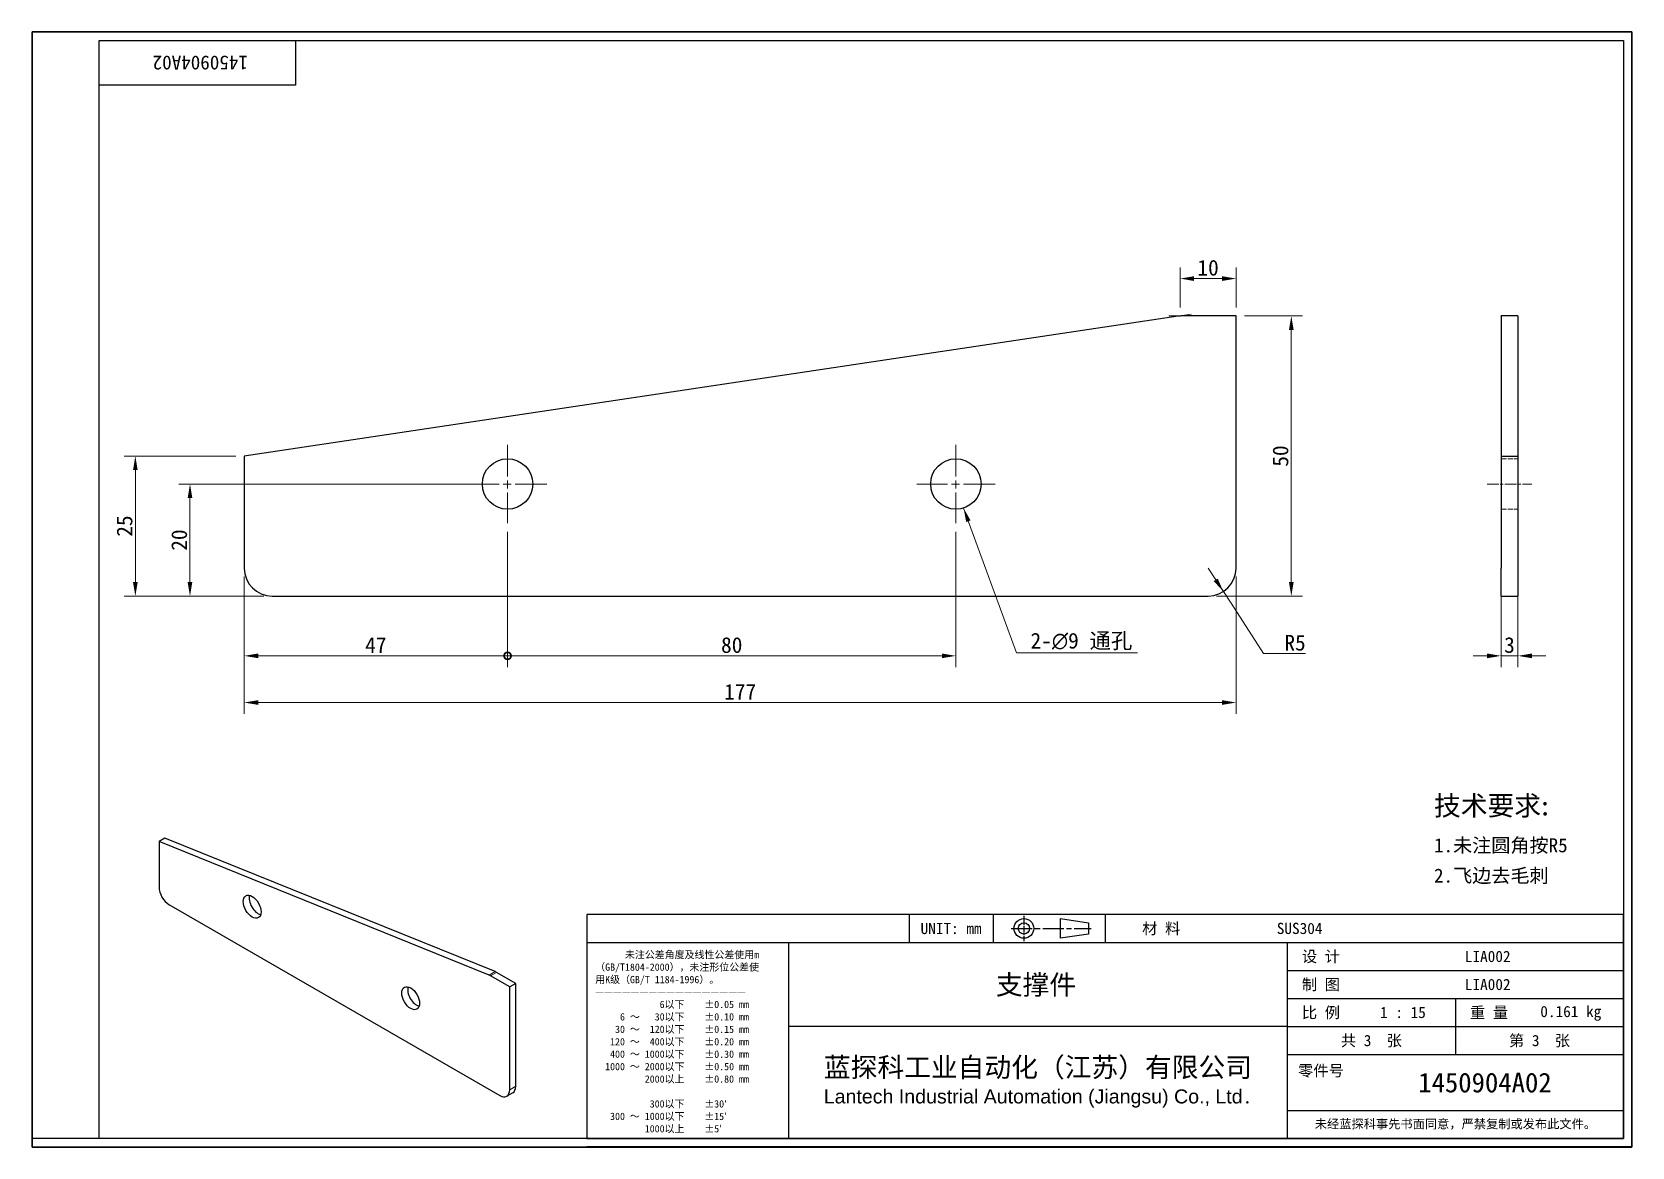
# Model space of a CAD drawing. Header units: millimetres. Extents: x 6 to 292, y 5 to 205.
import ezdxf
from ezdxf.enums import TextEntityAlignment as Align

# ---------------------------------------------------------------- set-up
doc = ezdxf.new("R2010")
doc.units = ezdxf.units.MM
doc.linetypes.add('CHAIN', pattern=[0.3543, 0.2362, -0.0295, 0.0591, -0.0295])
doc.linetypes.add('DASHED', pattern=[0.2067, 0.1654, -0.0413])
for name, color, linetype, lineweight in [('1', 7, 'Continuous', 18), ('可见 (ISO)', 7, 'Continuous', 25), ('可见窄的 (ISO)', 7, 'Continuous', 18), ('图框 (ISO)', 7, 'Continuous', 35), ('标题 (ISO)', 7, 'Continuous', 25)]:
    doc.layers.add(name, color=color, linetype=linetype, lineweight=lineweight)
for name, color, linetype, lineweight, true_color in [('中心标记 (ISO)', 1, 'CHAIN', 18, 0xff0000), ('中心线 (ISO)', 1, 'CHAIN', 18, 0xff0000), ('尺寸 (ISO)', 7, 'Continuous', 18, 0x008000), ('符号 (ISO)', 7, 'Continuous', 18, 0x008000), ('隐藏 (ISO)', 5, 'DASHED', 18, 0x0000ff)]:
    doc.layers.add(name, color=color, linetype=linetype, lineweight=lineweight, true_color=true_color)
doc.styles.add('文本样式164', font='SimSun.ttf')
doc.styles.add('文本样式165', font='SimSun.ttf')
doc.styles.add('文本样式74', font='SimSun.ttf')
doc.styles.add('最新国标', font='simfang.ttf')
doc.styles.add('注释文本 (ISO)', font='simfang.ttf')
doc.dimstyles.new('默认 (GB)', dxfattribs={"dimtxt": 2.8, "dimasz": 2.5, "dimexe": 2, "dimexo": 1.5, "dimgap": 0.5, "dimtad": 1, "dimtoh": 1, "dimdsep": 46, "dimtxsty": '最新国标', "dimcen": 0.09, "dimdle": 10, "dimclrd": 256, "dimclre": 256, "dimclrt": 256, "dimaunit": 1, "dimadec": 3, "dimazin": 2, "dimtfac": 0.535714, "dimtdec": 3, "dimtmove": 0, "dimatfit": 3, "dimfxl": 0, "dimtolj": 1, "dimlwd": -1, "dimlwe": -1, "dimarcsym": 0})
doc.dimstyles.new('默认 (GB)$7', dxfattribs={"dimtxt": 2.8, "dimasz": 2.5, "dimexe": 2, "dimexo": 1.5, "dimgap": 0.5, "dimtad": 1, "dimtoh": 1, "dimdsep": 46, "dimtxsty": '最新国标', "dimcen": 0.09, "dimdle": 10, "dimclrd": 256, "dimclre": 256, "dimclrt": 256, "dimaunit": 1, "dimadec": 3, "dimazin": 2, "dimtfac": 0.535714, "dimtdec": 3, "dimtmove": 0, "dimatfit": 3, "dimfxl": 0, "dimtolj": 1, "dimlwd": -1, "dimlwe": -1, "dimarcsym": 0})

# ---------------------------------------------------------------- blocks, each defined once
blk = doc.blocks.new('图框 最新国标')
at = {"layer": '图框 (ISO)'}
for p, q in [((6, 7), (6, 204.5)), ((6, 204.5), (291.5, 204.5)), ((291.5, 204.5), (291.5, 5.5)), ((6, 7), (6, 5.5)), ((6, 7), (6, 5.5)), ((291.5, 5.5), (6, 5.5))]:
    blk.add_line(p, q, dxfattribs=at)
at = {"layer": '图框 (ISO)', "color": 7, "linetype": 'Continuous', "lineweight": 25}
for p, q in [((18, 203), (290, 203)), ((18, 7), (18, 203)), ((18, 203), (290, 203)), ((53, 203), (53, 195)), ((290, 203), (290, 7)), ((290, 203), (290, 7)), ((53, 195), (18, 195)), ((290, 7), (6, 7)), ((290, 7), (18, 7))]:
    blk.add_line(p, q, dxfattribs=at)
at = {"layer": '图框 (ISO)', "style": '文本样式74'}
blk.add_attdef('零件代号_001', (44.53, 200.25), '', height=2.5, rotation=180, dxfattribs=at)
blk = doc.blocks.new('标题栏 副本 副本 最新国标')
at = {"layer": '标题 (ISO)'}
for p, q in [((381.98, -183.84), (196.98, -183.84)), ((196.98, -183.84), (196.98, -223.84)), ((254.48, -183.84), (254.48, -188.84)), ((269.48, -183.84), (269.48, -188.84)), ((281.48, -188.09), (281.48, -184.59)), ((281.48, -184.59), (286.48, -185.34)), ((286.48, -185.34), (286.48, -187.34)), ((289.48, -183.84), (289.48, -188.84)), ((381.98, -223.84), (381.98, -183.84)), ((383.48, -183.84), (383.48, -225.34)), ((286.48, -187.34), (281.48, -188.09)), ((196.98, -188.84), (381.98, -188.84)), ((232.98, -188.84), (232.98, -223.84)), ((321.98, -188.84), (321.98, -223.84)), ((321.98, -193.84), (381.98, -193.84)), ((321.98, -198.84), (381.98, -198.84)), ((351.98, -198.84), (351.98, -208.84)), ((321.98, -203.84), (232.98, -203.84)), ((321.98, -203.84), (381.98, -203.84)), ((321.98, -208.84), (381.98, -208.84)), ((321.98, -218.84), (381.98, -218.84)), ((196.98, -223.84), (381.98, -223.84)), ((383.48, -225.34), (196.98, -225.34))]:
    blk.add_line(p, q, dxfattribs=at)
at = {"layer": '标题 (ISO)', "linetype": 'CHAIN', "ltscale": 5.000333}
blk.add_line((274.98, -184.09), (274.98, -188.59), dxfattribs=at)
at = {"layer": '标题 (ISO)', "linetype": 'CHAIN', "ltscale": 15.834605}
blk.add_line((272.73, -186.34), (286.98, -186.34), dxfattribs=at)
at = {"layer": '标题 (ISO)'}
for radius in [1.75, 1]:
    blk.add_circle((274.98, -186.34), radius, dxfattribs=at)
at = {"layer": '1', "style": '文本样式164'}
for s, p in [('UNIT: mm', (261.98, -186.34)), ('材 料', (299.48, -186.34)), ('设 计', (327.98, -191.34)), ('制 图', (327.98, -196.34)), ('比 例', (327.98, -201.34)), ('重 量', (357.98, -201.34)), ('共 3  张', (336.98, -206.34)), ('第 3  张', (366.98, -206.34))]:
    blk.add_text(s, height=2, dxfattribs=at).set_placement(p, align=Align.MIDDLE_CENTER)
at = {"layer": '标题 (ISO)', "style": '注释文本 (ISO)'}
for s, insert, char_height, attachment_point, line_spacing_factor in [('\\fSimSun|b0|i0;{\\H1.3000;      未注公差角度及线性公差使用m\\P}\\fSimSun|b0|i0;{\\H1.3000;（GB/T1804-2000），未注形位公差使\\P}\\fSimSun|b0|i0;{\\H1.3000;用K级（GB/T 1184-1996）。\\P}\\fSimSun|b0|i0;{\\H1.3000;—————————————————\\P}\\fSimSun|b0|i0;{\\H1.3000;             6以下    ±0.05 mm\\P}\\fSimSun|b0|i0;{\\H1.3000;     6 ～   30以下    ±0.10 mm\\P}\\fSimSun|b0|i0;{\\H1.3000;    30 ～  120以下    ±0.15 mm\\P}\\fSimSun|b0|i0;{\\H1.3000;   120 ～  400以下    ±0.20 mm\\P}\\fSimSun|b0|i0;{\\H1.3000;   400 ～ 1000以下    ±0.30 mm\\P}\\fSimSun|b0|i0;{\\H1.3000;  1000 ～ 2000以下    ±0.50 mm\\P}\\fSimSun|b0|i0;{\\H1.3000;          2000以上    ±0.80 mm\\P}\\fSimSun|b0|i0;{\\H1.3000;\\P}\\fSimSun|b0|i0;{\\H1.3000;           300以下    ±30′\\P}\\fSimSun|b0|i0;{\\H1.3000;   300 ～ 1000以下    ±15′\\P}\\fSimSun|b0|i0;{\\H1.3000;          1000以上    ±5′}', (198.48, -206.63), 1.3, 4, 1.023913), ('{\\fMicrosoft YaHei|b0|i0|c134|p34;\\H1.75x;蓝探科工业自动化（江苏）有限公司\\P\\fArial|b0|i0|c0|p34;\\H0.71429x;Lantech Industrial Automation (Jiangsu) Co., Ltd\\fFangSong|b0|i0|c134|p49;.\\H1.15195x; }', (277.48, -213.84), 2, 5, 0.978695)]:
    blk.add_mtext(s, dxfattribs=dict(at, insert=insert, char_height=char_height, attachment_point=attachment_point, line_spacing_factor=line_spacing_factor))
at = {"layer": '标题 (ISO)', "attachment_point": 5, "style": '注释文本 (ISO)'}
for s, insert, char_height in [('\\fFangSong|b0|i0;零件号', (327.98, -211.84), 2), ('\\fSimSun|b0|i0;{\\H1.6000;未经蓝探科事先书面同意，严禁复制或发布此文件。}', (351.98, -221.34), 1.6)]:
    blk.add_mtext(s, dxfattribs=dict(at, insert=insert, char_height=char_height))
at = {"layer": '标题 (ISO)'}
for tag, p, height, style in [('材料_001', (320.09, -187.33), 2, '注释文本 (ISO)'), ('设计人_001', (353.65, -192.33), 2, '注释文本 (ISO)'), ('库存编号_001', (269.97, -198.14), 3.5, '文本样式165'), ('设计人_001', (353.65, -197.33), 2, '注释文本 (ISO)'), ('视图比例_001', (338.53, -202.33), 2, '注释文本 (ISO)'), ('质量\\P3;_001', (367.12, -202.16), 2, '注释文本 (ISO)'), ('零件代号_001', (345.34, -215.59), 3.5, '文本样式165')]:
    blk.add_attdef(tag, p, '', height=height, dxfattribs=dict(at, style=style))
blk = doc.blocks.new('_DotSmall')
at = {"color": 0, "linetype": 'ByBlock', "const_width": 0.5}
blk.add_lwpolyline([(-0.0625, 0, 1), (0.0625, 0, 1)], format="xyb", close=True, dxfattribs=at)
blk = doc.blocks.new('*D5')
at = {"layer": 'Defpoints', "color": 0, "transparency": 16777216}
for p in [(90.86, 116.82), (43.86, 108.82), (90.86, 93.16)]:
    blk.add_point(p, dxfattribs=at)
at = {"layer": '尺寸 (ISO)', "color": 116, "true_color": 0x00803f, "transparency": 16777216}
for p, q in [((90.86, 115.32), (90.86, 91.16)), ((43.86, 107.32), (43.86, 91.16)), ((46.36, 93.16), (90.86, 93.16))]:
    blk.add_line(p, q, dxfattribs=at)
blk.add_solid([(46.36, 93.57), (46.36, 92.74), (43.86, 93.16)], dxfattribs=at)
at = {"layer": '尺寸 (ISO)', "color": 116, "true_color": 0x00803f, "transparency": 16777216, "xscale": 2.5, "yscale": 2.5, "zscale": 2.5}
blk.add_blockref('_DotSmall', (90.86, 93.16), dxfattribs=at)
at = {"layer": '尺寸 (ISO)', "transparency": 16777216, "insert": (67.35, 95.07), "char_height": 2.8, "attachment_point": 5, "style": '最新国标'}
blk.add_mtext('\\A1;47', dxfattribs=at)
blk = doc.blocks.new('*D7')
at = {"layer": 'Defpoints', "color": 0, "transparency": 16777216}
for p in [(90.86, 116.82), (170.86, 116.82), (170.86, 93.16)]:
    blk.add_point(p, dxfattribs=at)
at = {"layer": '尺寸 (ISO)', "color": 116, "true_color": 0x00803f, "transparency": 16777216}
for p, q in [((90.86, 115.32), (90.86, 91.16)), ((170.86, 115.32), (170.86, 91.16)), ((90.86, 93.16), (168.36, 93.16))]:
    blk.add_line(p, q, dxfattribs=at)
blk.add_solid([(168.36, 93.57), (168.36, 92.74), (170.86, 93.16)], dxfattribs=at)
at = {"layer": '尺寸 (ISO)', "color": 116, "true_color": 0x00803f, "transparency": 16777216, "xscale": 2.5, "yscale": 2.5, "zscale": 2.5, "rotation": 180}
blk.add_blockref('_DotSmall', (90.86, 93.16), dxfattribs=at)
at = {"layer": '尺寸 (ISO)', "transparency": 16777216, "insert": (130.86, 95.07), "char_height": 2.8, "attachment_point": 5, "style": '最新国标'}
blk.add_mtext('\\A1;80', dxfattribs=at)
blk = doc.blocks.new('*D8')
at = {"layer": 'Defpoints', "color": 0, "transparency": 16777216}
for p in [(90.86, 123.82), (34.19, 103.82), (48.86, 103.82)]:
    blk.add_point(p, dxfattribs=at)
at = {"layer": '尺寸 (ISO)', "color": 116, "true_color": 0x00803f, "transparency": 16777216}
for p, q in [((89.36, 123.82), (32.19, 123.82)), ((34.19, 121.32), (34.19, 106.32)), ((47.36, 103.82), (32.19, 103.82))]:
    blk.add_line(p, q, dxfattribs=at)
for points in [[(33.77, 121.32), (34.61, 121.32), (34.19, 123.82)], [(33.77, 106.32), (34.61, 106.32), (34.19, 103.82)]]:
    blk.add_solid(points, dxfattribs=at)
at = {"layer": '尺寸 (ISO)', "transparency": 16777216, "insert": (32.28, 113.82), "char_height": 2.8, "attachment_point": 5, "rotation": 90, "style": '最新国标'}
blk.add_mtext('\\A1;20', dxfattribs=at)
blk = doc.blocks.new('*D9')
at = {"layer": 'Defpoints', "color": 0, "transparency": 16777216}
for p in [(24.44, 128.82), (43.86, 128.82), (43.86, 103.82)]:
    blk.add_point(p, dxfattribs=at)
at = {"layer": '尺寸 (ISO)', "color": 116, "true_color": 0x00803f, "transparency": 16777216}
for p, q in [((42.36, 128.82), (22.44, 128.82)), ((24.44, 106.32), (24.44, 126.32)), ((42.36, 103.82), (22.44, 103.82))]:
    blk.add_line(p, q, dxfattribs=at)
for points in [[(24.03, 126.32), (24.86, 126.32), (24.44, 128.82)], [(24.03, 106.32), (24.86, 106.32), (24.44, 103.82)]]:
    blk.add_solid(points, dxfattribs=at)
at = {"layer": '尺寸 (ISO)', "transparency": 16777216, "insert": (22.53, 116.32), "char_height": 2.8, "attachment_point": 5, "rotation": 90, "style": '最新国标'}
blk.add_mtext('\\A1;25', dxfattribs=at)
blk = doc.blocks.new('*D10')
at = {"layer": 'Defpoints', "color": 0, "transparency": 16777216}
for p in [(220.86, 153.82), (230.71, 153.82), (220.86, 103.82)]:
    blk.add_point(p, dxfattribs=at)
at = {"layer": '尺寸 (ISO)', "color": 116, "true_color": 0x00803f, "transparency": 16777216}
for p, q in [((222.36, 153.82), (232.71, 153.82)), ((230.71, 106.32), (230.71, 151.32)), ((222.36, 103.82), (232.71, 103.82))]:
    blk.add_line(p, q, dxfattribs=at)
for points in [[(230.29, 151.32), (231.13, 151.32), (230.71, 153.82)], [(230.29, 106.32), (231.13, 106.32), (230.71, 103.82)]]:
    blk.add_solid(points, dxfattribs=at)
at = {"layer": '尺寸 (ISO)', "transparency": 16777216, "insert": (228.79, 128.82), "char_height": 2.8, "attachment_point": 5, "rotation": 90, "style": '最新国标'}
blk.add_mtext('\\A1;50', dxfattribs=at)
blk = doc.blocks.new('*D11')
at = {"layer": 'Defpoints', "color": 0, "transparency": 16777216}
for p in [(268.14, 128.82), (271.14, 128.82), (271.14, 93.16)]:
    blk.add_point(p, dxfattribs=at)
at = {"layer": '尺寸 (ISO)', "color": 116, "true_color": 0x00803f, "transparency": 16777216}
for p, q in [((268.14, 127.32), (268.14, 91.16)), ((271.14, 127.32), (271.14, 91.16)), ((265.64, 93.16), (263.14, 93.16)), ((268.14, 93.16), (271.14, 93.16)), ((273.64, 93.16), (276.14, 93.16))]:
    blk.add_line(p, q, dxfattribs=at)
for points in [[(265.64, 93.57), (265.64, 92.74), (268.14, 93.16)], [(273.64, 93.57), (273.64, 92.74), (271.14, 93.16)]]:
    blk.add_solid(points, dxfattribs=at)
at = {"layer": '尺寸 (ISO)', "transparency": 16777216, "insert": (269.64, 95.07), "char_height": 2.8, "attachment_point": 5, "style": '最新国标'}
blk.add_mtext('\\A1;3', dxfattribs=at)
blk = doc.blocks.new('*D12')
at = {"layer": 'Defpoints', "color": 0, "transparency": 16777216}
for p in [(220.86, 160.49), (210.86, 153.82), (220.86, 153.82)]:
    blk.add_point(p, dxfattribs=at)
at = {"layer": '尺寸 (ISO)', "color": 116, "true_color": 0x00803f, "transparency": 16777216}
for p, q in [((210.86, 155.32), (210.86, 162.49)), ((213.36, 160.49), (218.36, 160.49)), ((220.86, 155.32), (220.86, 162.49))]:
    blk.add_line(p, q, dxfattribs=at)
for points in [[(213.36, 160.91), (213.36, 160.07), (210.86, 160.49)], [(218.36, 160.91), (218.36, 160.07), (220.86, 160.49)]]:
    blk.add_solid(points, dxfattribs=at)
at = {"layer": '尺寸 (ISO)', "transparency": 16777216, "insert": (215.86, 162.41), "char_height": 2.8, "attachment_point": 5, "style": '最新国标'}
blk.add_mtext('\\A1;10', dxfattribs=at)
blk = doc.blocks.new('*D13')
at = {"layer": 'Defpoints', "color": 0, "transparency": 16777216}
for p in [(215.86, 108.82), (218.58, 104.63)]:
    blk.add_point(p, dxfattribs=at)
at = {"layer": '尺寸 (ISO)', "color": 116, "true_color": 0x00803f, "transparency": 16777216}
for p, q in [((215.86, 108.82), (218.58, 104.63)), ((217.22, 106.73), (215.86, 108.82)), ((218.58, 104.63), (219.95, 102.54)), ((225.77, 93.57), (219.95, 102.54)), ((233.23, 93.57), (225.77, 93.57))]:
    blk.add_line(p, q, dxfattribs=at)
blk.add_solid([(217.57, 106.96), (216.87, 106.5), (218.58, 104.63)], dxfattribs=at)
at = {"layer": '尺寸 (ISO)', "transparency": 16777216, "insert": (231.37, 95.48), "char_height": 2.8, "attachment_point": 5, "style": '最新国标'}
blk.add_mtext('\\A1;R5', dxfattribs=at)
blk = doc.blocks.new('*D14')
at = {"layer": 'Defpoints', "color": 0, "transparency": 16777216}
for p in [(43.86, 108.82), (220.86, 108.82), (220.86, 84.83)]:
    blk.add_point(p, dxfattribs=at)
at = {"layer": '尺寸 (ISO)', "color": 116, "true_color": 0x00803f, "transparency": 16777216}
for p, q in [((43.86, 107.32), (43.86, 82.83)), ((220.86, 107.32), (220.86, 82.83)), ((46.36, 84.83), (218.36, 84.83))]:
    blk.add_line(p, q, dxfattribs=at)
for points in [[(46.36, 85.24), (46.36, 84.41), (43.86, 84.83)], [(218.36, 85.24), (218.36, 84.41), (220.86, 84.83)]]:
    blk.add_solid(points, dxfattribs=at)
at = {"layer": '尺寸 (ISO)', "transparency": 16777216, "insert": (132.36, 86.74), "char_height": 2.8, "attachment_point": 5, "style": '最新国标'}
blk.add_mtext('\\A1;177', dxfattribs=at)

msp = doc.modelspace()

# ---------------------------------------------------------------- linework, layer by layer
at = {"layer": '中心标记 (ISO)', "ltscale": 23.990969}
for p, q in [((90.8579, 130.8249), (90.8579, 116.8249)), ((170.8579, 130.8249), (170.8579, 116.8249)), ((97.8579, 123.8249), (83.8579, 123.8249)), ((177.8579, 123.8249), (163.8579, 123.8249))]:
    msp.add_line(p, q, dxfattribs=at)
at = {"layer": '中心线 (ISO)', "ltscale": 8.88956}
msp.add_line((265.6415, 123.8249), (273.6415, 123.8249), dxfattribs=at)
at = {"layer": '可见 (ISO)'}
for p, q in [((210.4898, 153.7697), (43.8579, 128.8249)), ((220.8579, 153.8249), (211.2301, 153.8249)), ((220.8579, 108.8249), (220.8579, 153.8249)), ((271.1415, 153.8249), (268.1415, 153.8249)), ((268.1415, 153.7697), (268.1415, 153.8249)), ((268.1415, 153.7697), (268.1415, 128.8249)), ((271.1415, 153.8249), (271.1415, 153.7697)), ((271.1415, 153.7697), (271.1415, 128.8249)), ((43.8579, 128.8249), (43.8579, 108.8249)), ((268.1415, 128.8249), (271.1415, 128.8249)), ((268.1415, 128.8249), (268.1415, 108.8249)), ((271.1415, 128.8249), (271.1415, 108.8249)), ((268.1415, 103.8249), (268.1415, 108.8249)), ((271.1415, 108.8249), (271.1415, 103.8249)), ((48.8579, 103.8249), (215.8579, 103.8249)), ((268.1415, 103.8249), (271.1415, 103.8249)), ((29.7287, 60.6319), (28.6681, 60.0196)), ((87.5813, 36.1897), (28.6681, 60.0196)), ((28.6681, 60.0196), (28.6681, 51.8546)), ((88.642, 36.802), (29.7287, 60.6319)), ((30.4358, 48.7927), (89.4792, 14.704)), ((91.247, 34.0958), (87.8431, 36.0611)), ((92.3077, 34.7082), (88.9037, 36.6734)), ((92.3077, 34.7082), (91.247, 34.0958)), ((92.3077, 16.337), (92.3077, 34.7082)), ((91.247, 15.7246), (91.247, 34.0958)), ((91.7899, 15.1926), (90.7292, 14.5802))]:
    msp.add_line(p, q, dxfattribs=at)
for centre in [(90.8579, 123.8249), (170.8579, 123.8249)]:
    msp.add_circle(centre, 4.5, dxfattribs=at)
for centre, start, end in [((211.2301, 148.8249), 90, 98.513988), ((48.8579, 108.8249), 180, 270), ((215.8579, 108.8249), 270, 0)]:
    msp.add_arc(centre, 5, start, end, dxfattribs=at)
for centre, major_axis, start_param, end_param in [((30.4358, 50.834), (-1.25, 2.1651), 0.78539816, 2.35619449), ((46.3457, 48.9969), (1.125, -1.9486), 3.63247533, 5.79230263), ((87.8431, 34.0198), (1.25, -2.1651), 2.35619449, 2.50479161), ((88.9037, 34.6322), (-1.25, 2.1651), 5.49778714, 5.64638427), ((74.63, 32.6669), (1.125, -1.9486), 3.63247533, 5.79230263), ((89.4792, 16.7452), (1.25, -2.1651), 5.49778714, 7.06858347), ((90.5399, 17.3576), (1.25, -2.1651), 0, 0.78539816)]:
    msp.add_ellipse(centre, major_axis=major_axis, ratio=0.57735027, start_param=start_param, end_param=end_param, dxfattribs=at)
for centre in [(45.2851, 48.3845), (73.5693, 32.0546)]:
    msp.add_ellipse(centre, major_axis=(1.125, -1.9486), ratio=0.57735027, dxfattribs=at)
at = {"layer": '可见窄的 (ISO)'}
for p, q in [((88.642, 36.802), (87.5813, 36.1897)), ((87.8431, 36.0611), (88.9037, 36.6734)), ((92.3077, 16.337), (91.247, 15.7246))]:
    msp.add_line(p, q, dxfattribs=at)
at = {"layer": '尺寸 (ISO)'}
for p, q in [((210.8579, 153.8249), (208.8579, 153.8249)), ((210.8579, 153.8249), (212.8359, 154.121)), ((43.8579, 107.3249), (43.8579, 101.8249)), ((220.8579, 107.3249), (220.8579, 101.8249)), ((47.3579, 103.8249), (41.8579, 103.8249)), ((217.3579, 103.8249), (222.8579, 103.8249))]:
    msp.add_line(p, q, dxfattribs=at)
at = {"layer": '隐藏 (ISO)', "ltscale": 5.71399}
for p, q in [((268.1415, 128.3249), (271.1415, 128.3249)), ((268.1415, 119.3249), (271.1415, 119.3249))]:
    msp.add_line(p, q, dxfattribs=at)

# ---------------------------------------------------------------- block references
msp.add_blockref('图框 最新国标', (0, 0)).add_auto_attribs({'零件代号_001': '1450904A02'})
ref = msp.add_blockref('标题栏 副本 副本 最新国标', (-91.9825, 230.8443))
ref.add_attrib('零件代号_001', '1450904A02', (253.3589, 15.25), dxfattribs={"layer": '标题 (ISO)', "height": 3.5, "style": '文本样式165'})
ref.add_attrib('库存编号_001', '支撑件', (177.9916, 32.7011), dxfattribs={"layer": '标题 (ISO)', "height": 3.5, "style": '文本样式165'})
ref.add_attrib('质量\\P3;_001', '0.161 kg', (275.1371, 28.6829), dxfattribs={"layer": '标题 (ISO)', "height": 2, "style": '注释文本 (ISO)'})
ref.add_attrib('视图比例_001', '1 : 15', (246.5486, 28.5171), dxfattribs={"layer": '标题 (ISO)', "height": 2, "style": '注释文本 (ISO)'})
ref.add_attrib('设计人_001', 'LIA002', (261.6686, 38.5114), dxfattribs={"layer": '标题 (ISO)', "height": 2, "style": '注释文本 (ISO)'})
ref.add_attrib('设计人_001', 'LIA002', (261.6686, 33.5114), dxfattribs={"layer": '标题 (ISO)', "height": 2, "style": '注释文本 (ISO)'})
ref.add_attrib('材料_001', 'SUS304', (228.1114, 43.5114), dxfattribs={"layer": '标题 (ISO)', "height": 2, "style": '注释文本 (ISO)'})

# ---------------------------------------------------------------- texts
at = {"layer": '符号 (ISO)'}
for s, insert, char_height, width, attachment_point, line_spacing_factor, style in [('2-\\fAIGDT|b0|i0;{\\H2.8000;n}\\fFangSong|b0|i0;{\\H2.8000;9 通孔}', (184.1736, 94.1553), 2.8, 20.10414, 7, 0.49, '最新国标'), ('{\\H1.75x;技术要求\\fCalibri|b0|i0|c0|p34;:\\fFangSong|b0|i0|c134|p49;\\P\\H0.71429x;1.未注圆角按R5\\P2.飞边去毛刺\\P}', (256.169, 60.2905), 2, 26.198831, 4, 1.298045, '注释文本 (ISO)')]:
    msp.add_mtext(s, dxfattribs=dict(at, insert=insert, char_height=char_height, width=width, attachment_point=attachment_point, line_spacing_factor=line_spacing_factor, style=style))

# ---------------------------------------------------------------- dimensions: what is measured, and where the dimension line sits
at = {"layer": '尺寸 (ISO)', "color": 116, "true_color": 0x00803f}
dim = msp.add_linear_dim(base=(220.8579, 160.4915), p1=(210.8579, 153.8249), p2=(220.8579, 153.8249), dimstyle='默认 (GB)', override={"dimgap": 0.5, "dimtoh": 0, "dimdec": 2, "dimtol": 0, "dimlim": 0, "dimtp": 0, "dimtm": 0, "dimtdec": 3, "dimtofl": 0, "dimatfit": 1}, dxfattribs=at)
dim.commit()
dim.dimension.update_dxf_attribs({"geometry": '*D12', "text_midpoint": (215.8579, 160.4915), "dimtype": 160})
for base, p1, p2, angle, override, picture, middle in [((230.7107, 153.8249), (220.8579, 103.8249), (220.8579, 153.8249), 90, {"dimgap": 0.5, "dimtoh": 0, "dimdec": 2, "dimtol": 0, "dimlim": 0, "dimtp": 0, "dimtm": 0, "dimtdec": 3, "dimtofl": 0, "dimatfit": 1}, '*D10', (230.7107, 128.8249)), ((24.4419, 128.8249), (43.8579, 103.8249), (43.8579, 128.8249), 90, {"dimgap": 0.5, "dimtoh": 0, "dimdec": 2, "dimtol": 0, "dimlim": 0, "dimtp": 0, "dimtm": 0, "dimtdec": 3, "dimtofl": 0, "dimatfit": 1}, '*D9', (24.4419, 116.3249)), ((271.1415, 93.1582), (268.1415, 128.8249), (271.1415, 128.8249), 180, {"dimgap": 0.5, "dimtoh": 0, "dimdec": 2, "dimtol": 0, "dimlim": 0, "dimtp": 0, "dimtm": 0, "dimtdec": 3, "dimtofl": 1, "dimatfit": 1}, '*D11', (269.6415, 93.1582)), ((34.1912, 103.8249), (90.8579, 123.8249), (48.8579, 103.8249), 270, {"dimgap": 0.5, "dimtoh": 0, "dimdec": 2, "dimtol": 0, "dimlim": 0, "dimtp": 0, "dimtm": 0, "dimtdec": 3, "dimtofl": 0, "dimatfit": 1}, '*D8', (34.1912, 113.8249)), ((90.8579, 93.1582), (43.8579, 108.8249), (90.8579, 116.8249), 180, {"dimgap": 0.5, "dimtoh": 0, "dimdec": 2, "dimblk2": 'DotSmall', "dimsah": 1, "dimdle": 0, "dimtol": 0, "dimlim": 0, "dimtp": 0, "dimtm": 0, "dimtdec": 3, "dimtofl": 0, "dimatfit": 1}, '*D5', (67.3512, 93.1582)), ((170.8579, 93.1582), (90.8579, 116.8249), (170.8579, 116.8249), 180, {"dimgap": 0.5, "dimtoh": 0, "dimdec": 2, "dimblk1": 'DotSmall', "dimsah": 1, "dimdle": 0, "dimtol": 0, "dimlim": 0, "dimtp": 0, "dimtm": 0, "dimtdec": 3, "dimtofl": 0, "dimatfit": 1}, '*D7', (130.8646, 93.1582)), ((220.8579, 84.8259), (43.8579, 108.8249), (220.8579, 108.8249), 180, {"dimgap": 0.5, "dimtoh": 0, "dimdec": 2, "dimtol": 0, "dimlim": 0, "dimtp": 0, "dimtm": 0, "dimtdec": 3, "dimtofl": 0, "dimatfit": 1}, '*D14', (132.3579, 84.8259))]:
    dim = msp.add_linear_dim(base=base, p1=p1, p2=p2, angle=angle, dimstyle='默认 (GB)', override=override, dxfattribs=at)
    dim.commit()
    dim.dimension.update_dxf_attribs({"geometry": picture, "text_midpoint": middle, "dimtype": 160})
dim = msp.add_radius_dim(center=(215.8579, 108.8249), mpoint=(218.5829, 104.6327), dimstyle='默认 (GB)', override={"dimgap": 0.5, "dimtih": 1, "dimdec": 2, "dimlfac": 1, "dimcen": 0, "dimtol": 0, "dimlim": 0, "dimtp": 0, "dimtm": 0, "dimtdec": 3}, dxfattribs=at)
dim.commit()
dim.dimension.update_dxf_attribs({"geometry": '*D13', "text_midpoint": (231.3705, 93.5688), "dimtype": 164})

# ---------------------------------------------------------------- leaders
at = {"layer": '符号 (ISO)', "annotation_type": 0, "has_hookline": 1, "hookline_direction": 0, "text_width": 19.113}
msp.add_leader([(172.2227, 119.5368), (181.6736, 93.6887), (184.1736, 93.6887)], dimstyle='默认 (GB)$7', override={"dimgap": 0, "dimtad": 1}, dxfattribs=at)

doc.saveas('drawing.dxf')
